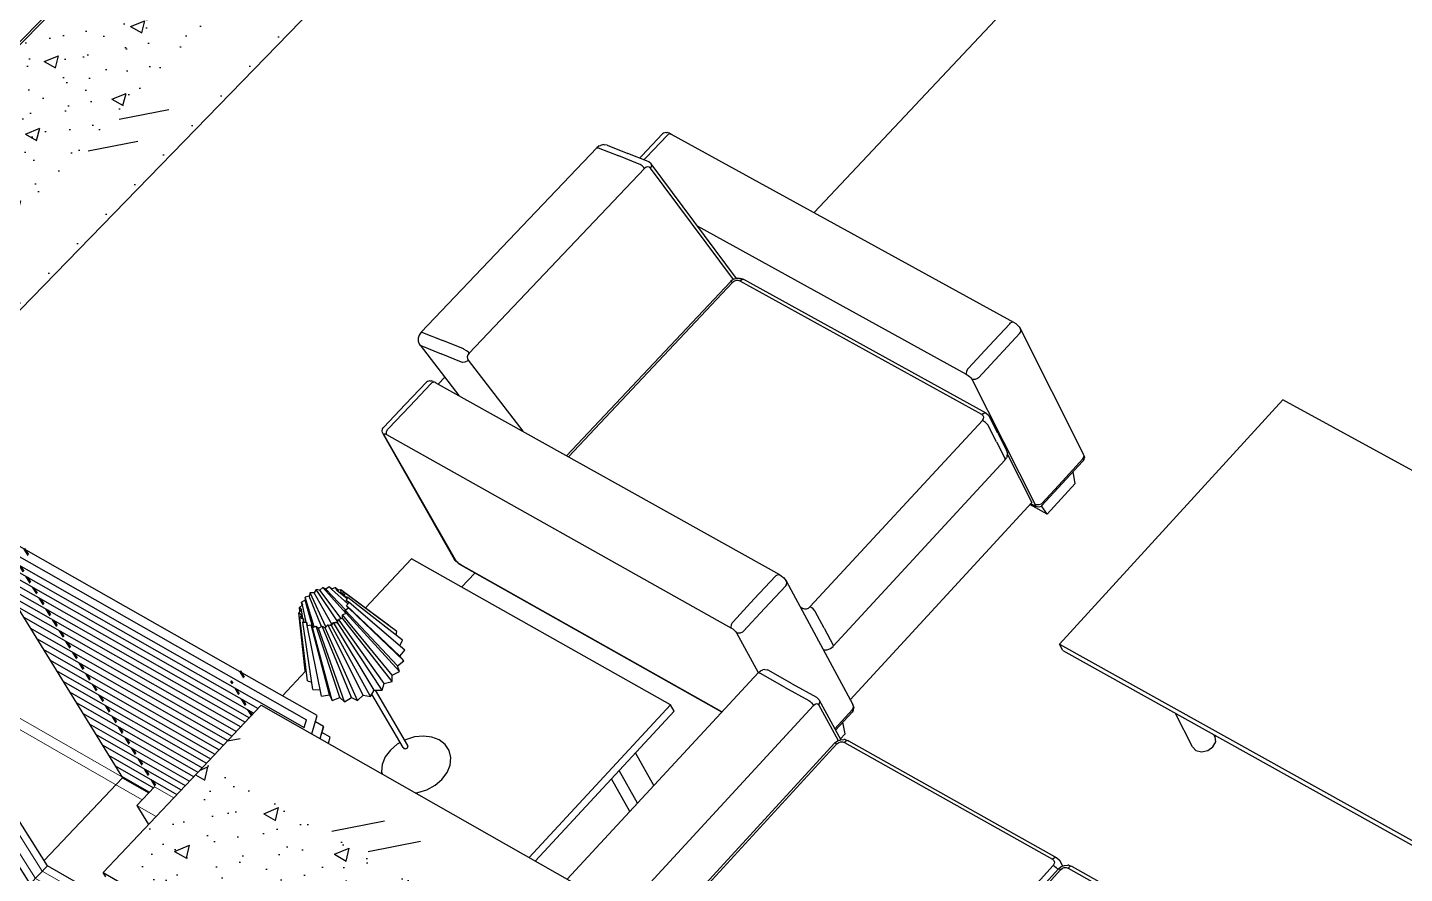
# Model space of a CAD drawing. Header units: millimetres. Extents: x 13967 to 26400, y -11617 to -3396.
# Drawn here: x 15943 to 16879, y -7931 to -7355 of the extents above; entities that cross this region are included whole.
import ezdxf

# ---------------------------------------------------------------- set-up
doc = ezdxf.new("R2010")
doc.units = ezdxf.units.MM
doc.header["$MEASUREMENT"] = 0
for name, color, linetype in [('NewA-Ee_25_10-M_WallsExternal', 7, 'Continuous'), ('NewA-Ee_40_20-M_GeneralFFAndEInternalFixed', 7, 'Continuous'), ('NewA-Ee_40_20-M_GeneralFFAndEInternalMovable', 7, 'Continuous')]:
    doc.layers.add(name, color=color, linetype=linetype)

# ---------------------------------------------------------------- blocks, each defined once
blk = doc.blocks.new('Section Elem_5_1', base_point=(20019.04, -7720.32))
at = {"layer": 'NewA-Ee_25_10-M_WallsExternal', "linetype": 'Continuous'}
h = blk.add_hatch(dxfattribs=at)
h.set_pattern_fill('Cut_Stone_0001', color=256, style=0, pattern_type=2)
h.set_pattern_definition([(10.75346, (20059.038, -7679.697), (-1.39991, 20.75434), [0, -18.22491, 0, -27.33737]), (64.31856, (20103.44, -7704.294), (-24.93261, 4.14836), [0, -11.37327, 0, -19.64473])])
h.paths.add_polyline_path([(15566.39, -7742.23), (16387.24, -6907.02), (16351.24, -6887.9), (15529.5, -7720.93)])
h = blk.add_hatch(dxfattribs=at)
h.set_pattern_fill('Structural_Concrete_0001', color=256, style=0, pattern_type=2)
h.set_pattern_definition([(330.902, (20019.04, -7720.32), (71.5499, 73.1488), [8.7642, -43.8212]), (330.902, (20077.785, -7696.54), (71.5499, 73.1488), [8.7642, -43.8212]), (22.0435, (20019.036, -7720.32), (-33.1481, 74.9332), [10.5638, -52.8188]), (22.0435, (20064.984, -7745.9), (-33.1481, 74.9332), [10.5638, -52.8188]), (75.462, (20026.69, -7724.59), (-104.698, 1.7843), [8.4989, -42.4945]), (75.462, (20072.64, -7750.16), (-104.698, 1.7843), [8.4989, -42.4945]), (330.9021, (20025.92, -7713.285), (13.76978, 14.0775), [0, -17.5285, 0, -26.29275]), (10.8093, (20033.579, -7717.547), (-1.093507, 15.98179), [0, -15.70382, 0, -26.17303])])
h.paths.add_polyline_path([(16388.42, -6907.65), (15604.15, -7705.74), (15680.73, -7749.8), (15753.29, -7675.39), (16463.21, -6947.37)])
h = blk.add_hatch(dxfattribs=at)
h.set_pattern_fill('Insulation_0001', color=256, style=0, pattern_type=2)
h.set_pattern_definition([(10.812, (20019.04, -7720.32), (-6.3265, 86.4515), []), (10.812, (20017.77, -7703.03), (-6.3265, 86.4515), [])])
h.paths.add_polyline_path([(15753.29, -7675.39), (15771.27, -7685.66), (15788.19, -7668.29), (16480.81, -6956.72), (16463.21, -6947.37)])
h = blk.add_hatch(dxfattribs=at)
h.set_pattern_fill('Plaster_0001', color=256, style=0, pattern_type=2)
h.set_pattern_definition([(331.18905, (20019.036, -7720.324), (19.53417, 20.10568), [0, -14.58319]), (331.18905, (20035.192, -7713.785), (19.53417, 20.10568), [0, -14.58319])])
h.paths.add_polyline_path([(16496.7, -6965.17), (15819.65, -7661.89), (15823.85, -7664.28), (16500.81, -6967.35)])
for p, q in [((16387.24, -6907.02), (15601.78, -7706.22)), ((16388.42, -6907.65), (15604.15, -7705.74)), ((16500.81, -6967.35), (15827.77, -7660.23)), ((16477.48, -7480.98), (16655.41, -7291.88)), ((16237.73, -7735.77), (16246.73, -7726.2))]:
    blk.add_line(p, q, dxfattribs=at)
blk = doc.blocks.new('Section Elem_98_1', base_point=(20019.04, -7720.32))
at = {"layer": 'NewA-Ee_25_10-M_WallsExternal', "linetype": 'Continuous'}
for p, q in [((15908.78, -7706.33), (16007.24, -7865.54)), ((15836.81, -7781.04), (15931.83, -7930.34)), ((15956.17, -7925.3), (15861.75, -7775.92)), ((15944.48, -7937.63), (15849.71, -7788.43)), ((15800.52, -7818.71), (15902.27, -7976.3)), ((15804.48, -7827.81), (15799.37, -7819.9)), ((15805.42, -7829.28), (15804.48, -7827.81)), ((15857.22, -7909.47), (15805.42, -7829.28)), ((15769.34, -7864.32), (15764.17, -7856.43)), ((15769.34, -7864.32), (15769.85, -7863.78)), ((15769.85, -7863.78), (15770.36, -7864.23)), ((15770.29, -7865.77), (15770.55, -7864.85)), ((15822.64, -7945.69), (15770.29, -7865.77)), ((15770.55, -7864.85), (15770.36, -7864.23)), ((16007.24, -7865.54), (15953.94, -7921.78)), ((16007.24, -7865.54), (16025.04, -7875.73)), ((16016.95, -7884.29), (16024.92, -7897.17)), ((16042.05, -7879.21), (16041.99, -7879.11)), ((15858.38, -7911.27), (15857.22, -7909.47)), ((15901.15, -7977.48), (15858.38, -7911.27)), ((15931.83, -7930.34), (15937.45, -7939.18)), ((15956.17, -7925.3), (15944.48, -7937.63)), ((15983.49, -7941.03), (15956.17, -7925.3)), ((15995.77, -7932.9), (15993.93, -7929.97)), ((15939.55, -7940.39), (15861.01, -8028.62)), ((15937.49, -7939.14), (15937.45, -7939.18)), ((15937.45, -7939.18), (15968.38, -7957.02)), ((15971.81, -7953.39), (15944.48, -7937.63)), ((15822.64, -7945.69), (15823.39, -7945.54)), ((15823.39, -7945.54), (15823.89, -7945.98)), ((15823.82, -7947.49), (15824.08, -7946.58)), ((15867.04, -8013.48), (15823.82, -7947.49)), ((15824.08, -7946.58), (15823.89, -7945.98)), ((15962.76, -7976.03), (15957.79, -7968.22)), ((15963.68, -7977.47), (15963.9, -7976.69)), ((16013.98, -8056.56), (15963.68, -7977.47)), ((15861.01, -8028.62), (15869.08, -8040.9)), ((15861.01, -8028.62), (16050.53, -8138.84)), ((15869.08, -8040.9), (16058.3, -8150.99)), ((16015.12, -8058.34), (16015.38, -8057.43)), ((16056.65, -8123.62), (16015.12, -8058.34)), ((16015.38, -8057.43), (16015.36, -8057.35)), ((16059.72, -8128.35), (16050.53, -8138.84)), ((16050.53, -8138.84), (16058.3, -8150.99)), ((16058.3, -8150.99), (16067.69, -8140.88))]:
    blk.add_line(p, q, dxfattribs=at)
at = {"layer": 'NewA-Ee_25_10-M_WallsExternal', "color": 24, "linetype": 'Continuous', "lineweight": 13}
for p, q in [((15848.85, -7768.54), (15861.75, -7775.92)), ((15836.81, -7781.04), (15849.71, -7788.43)), ((15861.75, -7775.92), (15849.71, -7788.43)), ((16025.33, -7875.43), (15858.14, -7779.67)), ((15853.32, -7784.68), (16020.54, -7880.49)), ((16028.92, -7871.63), (16016.95, -7884.29)), ((16028.92, -7871.63), (16041.99, -7879.11)), ((16016.95, -7884.29), (16030.02, -7891.78))]:
    blk.add_line(p, q, dxfattribs=at)
at = {"layer": 'NewA-Ee_25_10-M_WallsExternal', "color": 44, "linetype": 'Continuous', "lineweight": 13}
for p, q in [((15858.14, -7779.67), (15952.66, -7928.99)), ((15853.32, -7784.68), (15947.99, -7933.93)), ((16020.6, -7880.59), (16020.54, -7880.49)), ((16025.39, -7875.53), (16025.33, -7875.43)), ((15952.66, -7928.99), (15979.99, -7944.74)), ((15947.99, -7933.93), (15975.31, -7949.68))]:
    blk.add_line(p, q, dxfattribs=at)
blk = doc.blocks.new('Section Elem_99_1', base_point=(20019.04, -7720.32))
at = {"layer": 'NewA-Ee_25_10-M_WallsExternal', "linetype": 'Continuous'}
h = blk.add_hatch(dxfattribs=at)
h.set_pattern_fill('Plaster_0001', color=256, style=0, pattern_type=2)
h.set_pattern_definition([(330.35456, (20019.036, -7720.324), (20.1323, 21.68417), [0, -15.33829]), (330.35456, (20035.767, -7713.275), (20.1323, 21.68417), [0, -15.33829])])
h.paths.add_polyline_path([(16101.58, -7816.03), (16097.68, -7820.16), (16438.74, -8014.3), (16442.59, -8010.08)])
h = blk.add_hatch(dxfattribs=at)
h.set_pattern_fill('Insulation_0001', color=256, style=0, pattern_type=2)
h.set_pattern_definition([(11.1954, (20019.04, -7720.32), (-7.7165, 92.7244), []), (11.1954, (20017.49, -7701.78), (-7.7165, 92.7244), [])])
h.paths.add_polyline_path([(16065.82, -7853.88), (16407.22, -8048.85), (16423.81, -8030.67), (16082.59, -7836.13)])
h = blk.add_hatch(dxfattribs=at)
h.set_pattern_fill('Structural_Concrete_0001', color=256, style=0, pattern_type=2)
h.set_pattern_definition([(330.1794, (20019.04, -7720.32), (73.1466, 78.785), [9.2396, -46.1979]), (330.1794, (20079.66, -7694.72), (73.1466, 78.785), [9.2396, -46.1979]), (22.9006, (20019.04, -7720.32), (-35.572, 80.745), [10.9681, -54.8406]), (22.9006, (20067.13, -7747.89), (-35.572, 80.745), [10.9681, -54.8406]), (76.7465, (20027.05, -7724.92), (-108.7185, 1.96), [9.1053, -45.5265]), (76.7465, (20075.15, -7752.49), (-108.7185, 1.96), [9.1053, -45.5265]), (330.17937, (20026.074, -7712.743), (14.07707, 15.1622), [0, -18.47917, 0, -27.71875]), (11.22004, (20034.09, -7717.338), (-1.382535, 17.219206), [0, -16.27903, 0, -27.13172])])
h.paths.add_polyline_path([(15993.93, -7929.97), (16336.1, -8126.81), (16407.22, -8048.85), (16065.82, -7853.88)])
for p, q in [((16101.58, -7816.03), (16442.59, -8010.08)), ((15993.93, -7929.97), (16336.1, -8126.81))]:
    blk.add_line(p, q, dxfattribs=at)
at = {"layer": 'NewA-Ee_25_10-M_WallsExternal', "linetype": 'Continuous', "flags": 128}
for points in [[(16101.58, -7816.03), (16097.68, -7820.16), (16082.59, -7836.13), (16065.82, -7853.88)], [(16065.82, -7853.88), (16041.99, -7879.11), (16030.02, -7891.78), (15993.93, -7929.97)]]:
    blk.add_lwpolyline(points, dxfattribs=at)
blk = doc.blocks.new('Section Elem_155_1', base_point=(20019.04, -7720.32))
at = {"layer": 'NewA-Ee_40_20-M_GeneralFFAndEInternalMovable', "linetype": 'Continuous'}
for p, q in [((16334.32, -7434.79), (16332.25, -7435.35)), ((16334.32, -7434.79), (16334.89, -7434.9)), ((16336.87, -7435.28), (16334.89, -7434.9)), ((16374.44, -7427.5), (16360.28, -7442.4)), ((16377.6, -7428.48), (16363.44, -7443.38)), ((16375.09, -7426.99), (16374.44, -7427.5)), ((16376.7, -7426.56), (16375.09, -7426.99)), ((16376.7, -7426.56), (16377.71, -7426.63)), ((16378.19, -7427.95), (16377.6, -7428.48)), ((16379.1, -7427.04), (16377.71, -7426.63)), ((16379.42, -7427.39), (16378.19, -7427.95)), ((16379.1, -7427.04), (16380.35, -7427.59)), ((16380.41, -7427.62), (16379.42, -7427.39)), ((16380.35, -7427.59), (16380.41, -7427.62)), ((16380.41, -7427.62), (16613.2, -7555.59)), ((16329.68, -7437.08), (16210.2, -7562.44)), ((16329.68, -7437.08), (16330.23, -7436.9)), ((16329.74, -7437.01), (16329.68, -7437.08)), ((16331.45, -7435.73), (16329.74, -7437.01)), ((16330.23, -7436.9), (16330.73, -7437.05)), ((16330.73, -7437.05), (16344.63, -7442.52)), ((16331.45, -7435.73), (16332.25, -7435.35)), ((16336.87, -7435.28), (16350.77, -7440.75)), ((16358.55, -7448), (16344.63, -7442.52)), ((16364.7, -7446.23), (16350.77, -7440.75)), ((16358.83, -7443.92), (16360.28, -7442.4)), ((16361.81, -7445.09), (16363.44, -7443.38)), ((16362.19, -7451.07), (16242.96, -7576.56)), ((16359.16, -7448.29), (16358.55, -7448)), ((16360.53, -7449.22), (16359.16, -7448.29)), ((16361.37, -7450), (16360.53, -7449.22)), ((16361.77, -7450.43), (16361.37, -7450)), ((16362.19, -7451.07), (16361.77, -7450.43)), ((16363.38, -7450.18), (16362.19, -7451.07)), ((16364.42, -7449.89), (16363.38, -7450.18)), ((16365.39, -7450.08), (16364.42, -7449.89)), ((16365.2, -7446.55), (16364.7, -7446.23)), ((16366.73, -7447.81), (16365.2, -7446.55)), ((16366.35, -7450.87), (16365.39, -7450.08)), ((16366.35, -7450.87), (16366.8, -7450.19)), ((16422.61, -7526.6), (16366.35, -7450.87)), ((16424.69, -7525.85), (16366.73, -7447.81)), ((16367.16, -7448.84), (16366.73, -7447.81)), ((16366.8, -7450.19), (16367.16, -7448.84)), ((16398.09, -7490.03), (16581, -7590.92)), ((16420.69, -7528.07), (16309.21, -7646.45)), ((16422.06, -7528.6), (16310.45, -7647.14)), ((16420.75, -7528.01), (16420.69, -7528.07)), ((16421.25, -7528.17), (16420.69, -7528.07)), ((16422.56, -7526.62), (16420.75, -7528.01)), ((16421.51, -7528.25), (16421.25, -7528.17)), ((16422.06, -7528.6), (16421.51, -7528.25)), ((16423.33, -7527.64), (16422.06, -7528.6)), ((16424.67, -7525.85), (16422.56, -7526.62)), ((16424.54, -7527.2), (16423.33, -7527.64)), ((16425.79, -7527.14), (16424.54, -7527.2)), ((16426.83, -7525.76), (16424.67, -7525.85)), ((16427.16, -7527.57), (16425.79, -7527.14)), ((16426.83, -7525.76), (16427.53, -7525.86)), ((16427.16, -7527.57), (16427.69, -7527)), ((16591.63, -7618.41), (16427.16, -7527.57)), ((16429.72, -7526.55), (16427.53, -7525.86)), ((16427.69, -7527), (16428.8, -7526.37)), ((16428.8, -7526.37), (16429.72, -7526.55)), ((16594.46, -7617.52), (16429.72, -7526.55)), ((16596.57, -7571.74), (16610.63, -7556.6)), ((16610.63, -7556.6), (16611.21, -7556.05)), ((16611.21, -7556.05), (16612.35, -7555.44)), ((16612.35, -7555.44), (16613.2, -7555.59)), ((16613.2, -7555.59), (16614.68, -7556.54)), ((16614.68, -7556.54), (16615.93, -7557.59)), ((16208.9, -7564.32), (16208.26, -7566.4)), ((16210.2, -7562.44), (16208.9, -7564.32)), ((16210.2, -7562.44), (16210.67, -7562.34)), ((16210.67, -7562.34), (16211.16, -7562.5)), ((16211.16, -7562.5), (16225.06, -7568.15)), ((16603.45, -7578.2), (16617.49, -7563.06)), ((16615.93, -7557.59), (16616.97, -7558.69)), ((16616.97, -7558.69), (16617.74, -7559.83)), ((16617.49, -7563.06), (16617.97, -7562.41)), ((16617.99, -7560.37), (16617.74, -7559.83)), ((16617.74, -7559.83), (16660.51, -7645.24)), ((16617.97, -7562.41), (16618.29, -7561.01)), ((16618.29, -7561.01), (16617.99, -7560.37)), ((16208.26, -7566.4), (16208.34, -7568.43)), ((16208.34, -7568.43), (16208.59, -7569.18)), ((16208.59, -7569.18), (16209.48, -7571.13)), ((16209.48, -7571.13), (16209.54, -7571.21)), ((16209.54, -7571.21), (16210.02, -7571.51)), ((16209.54, -7571.21), (16235.98, -7605.52)), ((16210.02, -7571.51), (16223.91, -7577.16)), ((16238.98, -7573.8), (16225.06, -7568.15)), ((16239.59, -7574.09), (16238.98, -7573.8)), ((16241.03, -7574.97), (16239.59, -7574.09)), ((16242.41, -7576.04), (16241.03, -7574.97)), ((16596.57, -7571.74), (16582.49, -7586.92)), ((16237.83, -7582.83), (16223.91, -7577.16)), ((16238.46, -7582.97), (16237.83, -7582.83)), ((16240, -7582.75), (16238.46, -7582.97)), ((16240.45, -7582.51), (16240, -7582.75)), ((16241.6, -7581.99), (16240.45, -7582.51)), ((16242.3, -7581.47), (16241.6, -7581.99)), ((16242.06, -7577.87), (16241.69, -7579.07)), ((16241.69, -7579.07), (16241.74, -7580.24)), ((16241.74, -7580.24), (16242.3, -7581.47)), ((16242.96, -7576.56), (16242.06, -7577.87)), ((16242.3, -7581.47), (16279.38, -7629.78)), ((16242.96, -7576.56), (16242.41, -7576.04)), ((16603.45, -7578.2), (16589.38, -7593.38)), ((16226.32, -7592.98), (16221.88, -7597.65)), ((16581.16, -7589.06), (16580.9, -7590.41)), ((16580.9, -7590.41), (16581, -7590.92)), ((16581, -7590.92), (16582.27, -7591.75)), ((16581.96, -7587.58), (16581.16, -7589.06)), ((16582.49, -7586.92), (16581.96, -7587.58)), ((16582.27, -7591.75), (16583.26, -7592.57)), ((16583.26, -7592.57), (16584.08, -7593.43)), ((16584.08, -7593.43), (16584.75, -7594.42)), ((16588.74, -7593.94), (16587.12, -7594.63)), ((16589.38, -7593.38), (16588.74, -7593.94)), ((16213.84, -7596.42), (16199.37, -7611.63)), ((16216.98, -7597.45), (16202.51, -7612.67)), ((16214.5, -7595.89), (16213.84, -7596.42)), ((16216.15, -7595.44), (16214.5, -7595.89)), ((16216.15, -7595.44), (16217.14, -7595.53)), ((16217.59, -7596.91), (16216.98, -7597.45)), ((16218.57, -7595.93), (16217.14, -7595.53)), ((16218.85, -7596.33), (16217.59, -7596.91)), ((16218.57, -7595.93), (16219.82, -7596.49)), ((16219.88, -7596.53), (16218.85, -7596.33)), ((16219.82, -7596.49), (16219.88, -7596.53)), ((16219.88, -7596.53), (16453.89, -7727.3)), ((16585.45, -7594.65), (16584.75, -7594.42)), ((16584.75, -7594.42), (16627.98, -7679.49)), ((16586.23, -7594.62), (16585.45, -7594.65)), ((16587.12, -7594.63), (16586.23, -7594.62)), ((16184.87, -7626.88), (16199.37, -7611.63)), ((16188.02, -7627.93), (16202.51, -7612.67)), ((16474.88, -7749.06), (16592, -7622.49)), ((16592.28, -7617.9), (16591.63, -7618.41)), ((16592.61, -7619.28), (16591.63, -7618.41)), ((16592, -7622.49), (16592.79, -7621.25)), ((16592.73, -7622.84), (16592, -7622.49)), ((16592.36, -7617.87), (16592.28, -7617.9)), ((16592.36, -7617.87), (16593.49, -7617.32)), ((16592.94, -7620.22), (16592.61, -7619.28)), ((16592.79, -7621.25), (16592.94, -7620.22)), ((16593.49, -7617.32), (16594.46, -7617.52)), ((16594.63, -7617.61), (16594.46, -7617.52)), ((16596.19, -7619), (16594.63, -7617.61)), ((16596.52, -7619.41), (16596.19, -7619)), ((16602.42, -7631.02), (16596.52, -7619.41)), ((16183.69, -7629.7), (16183.98, -7628.12)), ((16184.05, -7630.73), (16183.69, -7629.7)), ((16183.98, -7628.12), (16184.46, -7627.45)), ((16184.63, -7632.04), (16184.05, -7630.73)), ((16184.46, -7627.45), (16184.87, -7626.88)), ((16184.96, -7631.8), (16185.16, -7631.53)), ((16185.22, -7632.52), (16184.96, -7631.8)), ((16185.16, -7631.53), (16185.73, -7631.59)), ((16185.73, -7631.59), (16186.81, -7632.07)), ((16186.62, -7631.53), (16186.74, -7630.12)), ((16186.8, -7632.06), (16186.62, -7631.53)), ((16186.74, -7630.12), (16187.47, -7628.6)), ((16187.47, -7628.6), (16188.02, -7627.93)), ((16594.18, -7623.82), (16592.73, -7622.84)), ((16595.29, -7624.92), (16594.18, -7623.82)), ((16595.62, -7625.42), (16595.29, -7624.92)), ((16601.52, -7637.03), (16595.62, -7625.42)), ((16602.42, -7631.02), (16608.3, -7642.59)), ((16233.05, -7716.92), (16184.63, -7632.04)), ((16185.22, -7632.52), (16184.63, -7632.04)), ((16233.59, -7717.31), (16185.22, -7632.52)), ((16186.81, -7632.07), (16420.98, -7763.39)), ((16601.52, -7637.03), (16607.41, -7648.59)), ((16490.47, -7776.07), (16607.25, -7649.51)), ((16607.25, -7649.51), (16608.38, -7647.74)), ((16607.55, -7649.01), (16607.25, -7649.51)), ((16607.41, -7648.59), (16607.55, -7649.01)), ((16608.99, -7644.49), (16608.3, -7642.59)), ((16608.8, -7647.04), (16608.38, -7647.74)), ((16608.8, -7647.04), (16609.11, -7644.97)), ((16608.99, -7644.49), (16609.11, -7644.97)), ((16609, -7645.66), (16625.59, -7678.29)), ((16646.33, -7665.33), (16660.15, -7650.3)), ((16646.53, -7663.65), (16660.35, -7648.61)), ((16660.65, -7649.75), (16660.15, -7650.3)), ((16660.35, -7648.61), (16660.82, -7647.96)), ((16661.1, -7646.52), (16660.51, -7645.24)), ((16660.65, -7649.75), (16661.11, -7649.08)), ((16660.82, -7647.96), (16661.1, -7646.52)), ((16661.1, -7646.52), (16661.37, -7647.54)), ((16661.11, -7649.08), (16661.37, -7647.54)), ((16655.05, -7665.34), (16653.72, -7657.29)), ((16646.33, -7665.33), (16632.49, -7680.39)), ((16646.53, -7663.65), (16632.68, -7678.71)), ((16655.05, -7665.34), (16635.94, -7686.13)), ((16625.59, -7678.29), (16502.08, -7812.56)), ((16635.94, -7686.13), (16624.31, -7679.69)), ((16626.55, -7680.29), (16624.7, -7679.26)), ((16626.24, -7679.91), (16624.82, -7679.12)), ((16627.33, -7680.39), (16626.24, -7679.91)), ((16626.55, -7680.29), (16626.25, -7679.92)), ((16626.61, -7680.32), (16626.55, -7680.29)), ((16627.87, -7680.88), (16626.61, -7680.32)), ((16627.93, -7680.46), (16627.33, -7680.39)), ((16629.23, -7681.26), (16627.87, -7680.88)), ((16628.17, -7680.19), (16627.93, -7680.46)), ((16628.72, -7679.81), (16627.98, -7679.49)), ((16627.98, -7679.49), (16628.17, -7680.19)), ((16630.42, -7679.9), (16628.72, -7679.81)), ((16630.27, -7681.37), (16629.23, -7681.26)), ((16631.85, -7680.91), (16630.27, -7681.37)), ((16632.04, -7679.26), (16630.42, -7679.9)), ((16632.49, -7680.39), (16631.85, -7680.91)), ((16632.68, -7678.71), (16632.04, -7679.26)), ((16635.94, -7686.13), (16632.29, -7680.56)), ((16233.87, -7718.03), (16233.05, -7716.92)), ((16233.59, -7717.31), (16233.05, -7716.92)), ((16234.29, -7718.27), (16233.59, -7717.31)), ((16234.93, -7719.11), (16233.87, -7718.03)), ((16235.13, -7719.12), (16234.29, -7718.27)), ((16236.19, -7720.14), (16234.93, -7719.11)), ((16236.12, -7719.93), (16235.13, -7719.12)), ((16237.37, -7720.75), (16236.12, -7719.93)), ((16237.64, -7721.09), (16236.19, -7720.14)), ((16414.86, -7820.66), (16237.37, -7720.75)), ((16237.37, -7720.75), (16237.64, -7721.09)), ((16414.75, -7820.78), (16237.64, -7721.09)), ((16436.86, -7743.85), (16451.23, -7728.38)), ((16443.87, -7750.32), (16458.23, -7734.84)), ((16451.23, -7728.38), (16451.82, -7727.82)), ((16451.82, -7727.82), (16453, -7727.18)), ((16453, -7727.18), (16453.89, -7727.3)), ((16453.89, -7727.3), (16455.37, -7728.26)), ((16455.37, -7728.26), (16456.65, -7729.31)), ((16456.65, -7729.31), (16457.71, -7730.41)), ((16457.71, -7730.41), (16458.51, -7731.54)), ((16458.23, -7734.84), (16458.71, -7734.18)), ((16458.76, -7732.1), (16458.51, -7731.54)), ((16458.51, -7731.54), (16503.76, -7815.69)), ((16458.71, -7734.18), (16459.05, -7732.75)), ((16459.05, -7732.75), (16458.76, -7732.1)), ((16436.86, -7743.85), (16422.47, -7759.36)), ((16443.87, -7750.32), (16429.5, -7765.83)), ((16467.99, -7749.16), (16469.72, -7750.13)), ((16469.09, -7751.22), (16469.25, -7750.84)), ((16469.25, -7750.84), (16469.72, -7750.13)), ((16469.72, -7750.13), (16471.11, -7750.57)), ((16471.11, -7750.57), (16472.38, -7750.51)), ((16472.38, -7750.51), (16473.61, -7750.06)), ((16473.61, -7750.06), (16474.88, -7749.06)), ((16475.51, -7749.55), (16474.88, -7749.06)), ((16475.94, -7749.95), (16475.51, -7749.55)), ((16476.84, -7750.67), (16475.94, -7749.95)), ((16477.92, -7751.82), (16476.84, -7750.67)), ((16478.25, -7752.33), (16477.92, -7751.82)), ((16484.4, -7763.8), (16478.25, -7752.33)), ((16421.12, -7761.53), (16420.87, -7762.88)), ((16420.87, -7762.88), (16420.98, -7763.39)), ((16421.92, -7760.04), (16421.12, -7761.53)), ((16422.47, -7759.36), (16421.92, -7760.04)), ((16420.98, -7763.39), (16422.26, -7764.22)), ((16422.26, -7764.22), (16423.27, -7765.05)), ((16423.27, -7765.05), (16424.11, -7765.92)), ((16424.11, -7765.92), (16424.81, -7766.89)), ((16425.51, -7767.13), (16424.81, -7766.89)), ((16424.81, -7766.89), (16439.59, -7793.97)), ((16426.3, -7767.1), (16425.51, -7767.13)), ((16427.19, -7767.11), (16426.3, -7767.1)), ((16428.84, -7766.4), (16427.19, -7767.11)), ((16429.5, -7765.83), (16428.84, -7766.4)), ((16484.4, -7763.8), (16490.54, -7775.24)), ((16483.71, -7778.4), (16484.28, -7778.45)), ((16484.28, -7778.45), (16486.46, -7778.35)), ((16486.46, -7778.35), (16488.59, -7777.56)), ((16488.59, -7777.56), (16490.41, -7776.14)), ((16490.41, -7776.14), (16490.47, -7776.07)), ((16490.7, -7775.65), (16490.47, -7776.07)), ((16490.54, -7775.24), (16490.7, -7775.65)), ((16491.6, -7832.16), (16503.58, -7819.13)), ((16503.58, -7819.13), (16504.05, -7818.46)), ((16504.36, -7817), (16503.76, -7815.69)), ((16504.05, -7818.46), (16504.36, -7817)), ((16504.36, -7817), (16504.65, -7817.99)), ((16504.38, -7819.57), (16504.65, -7817.99)), ((16492.1, -7833.1), (16503.44, -7820.77)), ((16498.64, -7835.58), (16497.13, -7827.64)), ((16503.91, -7820.24), (16503.44, -7820.77)), ((16503.91, -7820.24), (16504.38, -7819.57)), ((16498.64, -7835.58), (16495.37, -7839.14))]:
    blk.add_line(p, q, dxfattribs=at)
blk = doc.blocks.new('Section Elem_157_1', base_point=(20019.04, -7720.32))
at = {"layer": 'NewA-Ee_40_20-M_GeneralFFAndEInternalMovable', "linetype": 'Continuous'}
for p, q in [((16203.8, -7716.65), (16172.36, -7749.95)), ((16379.9, -7815.87), (16203.8, -7716.65)), ((16131.72, -7792.98), (16115.91, -7809.73)), ((16283.67, -7919.65), (16379.9, -7815.87)), ((16382.35, -7820.27), (16379.9, -7815.87)), ((16287.97, -7922.09), (16382.35, -7820.27)), ((16368.56, -7870.72), (16356.09, -7848.59)), ((16357.53, -7882.65), (16345.02, -7860.54)), ((16352.29, -7888.32), (16339.76, -7866.22))]:
    blk.add_line(p, q, dxfattribs=at)
blk = doc.blocks.new('Section Elem_158_1', base_point=(20019.04, -7720.32))
at = {"layer": 'NewA-Ee_40_20-M_GeneralFFAndEInternalMovable', "linetype": 'Continuous'}
for p, q in [((16309.64, -7934.43), (16439.42, -7794.11)), ((16439.42, -7794.11), (16441.06, -7792.72)), ((16440.36, -7794.22), (16439.42, -7794.11)), ((16440.99, -7794.52), (16440.36, -7794.22)), ((16457.41, -7803.74), (16440.99, -7794.52)), ((16441.06, -7792.72), (16442.64, -7792.05)), ((16444, -7791.9), (16442.64, -7792.05)), ((16444, -7791.9), (16445.56, -7792.01)), ((16446.28, -7792.28), (16445.56, -7792.01)), ((16462.69, -7801.49), (16446.28, -7792.28)), ((16457.41, -7803.74), (16473.85, -7812.97)), ((16462.69, -7801.49), (16479.12, -7810.71)), ((16348.18, -7956.36), (16477.12, -7816.4)), ((16473.85, -7812.97), (16474.53, -7813.41)), ((16474.53, -7813.41), (16475.85, -7814.56)), ((16475.85, -7814.56), (16476.84, -7815.83)), ((16476.84, -7815.83), (16477.12, -7816.4)), ((16477.12, -7816.4), (16478.26, -7815.42)), ((16478.26, -7815.42), (16479.17, -7815.04)), ((16479.12, -7810.71), (16479.72, -7811.18)), ((16479.17, -7815.04), (16479.94, -7815.09)), ((16479.72, -7811.18), (16480.77, -7812.16)), ((16479.94, -7815.09), (16480.6, -7815.7)), ((16481.06, -7814.98), (16480.6, -7815.7)), ((16480.6, -7815.7), (16493.89, -7840.24)), ((16480.77, -7812.16), (16480.82, -7812.24)), ((16480.82, -7812.24), (16495.62, -7839.59)), ((16480.82, -7812.24), (16481.38, -7813.5)), ((16481.21, -7814.26), (16481.06, -7814.98)), ((16481.38, -7813.5), (16481.21, -7814.26)), ((16373.29, -7970.64), (16491.65, -7841.82)), ((16374.58, -7971.38), (16493.01, -7842.48)), ((16491.65, -7841.82), (16493.49, -7840.38)), ((16491.65, -7841.82), (16492.44, -7842.11)), ((16492.44, -7842.11), (16493.01, -7842.48)), ((16493.01, -7842.48), (16494.29, -7841.47)), ((16493.49, -7840.38), (16495.64, -7839.58)), ((16494.29, -7841.47), (16495.52, -7841.01)), ((16495.52, -7841.01), (16496.8, -7840.95)), ((16495.64, -7839.58), (16497.84, -7839.48)), ((16496.8, -7840.95), (16498.2, -7841.4)), ((16498.55, -7839.54), (16497.84, -7839.48)), ((16498.74, -7840.8), (16498.2, -7841.4)), ((16498.2, -7841.4), (16639.68, -7920.91)), ((16498.55, -7839.54), (16500.79, -7840.25)), ((16499.07, -7840.6), (16498.74, -7840.8)), ((16499.94, -7840.16), (16499.07, -7840.6)), ((16500.93, -7840.33), (16499.94, -7840.16)), ((16500.79, -7840.25), (16500.93, -7840.33)), ((16500.93, -7840.33), (16642.72, -7920)), ((16640.35, -7920.38), (16639.68, -7920.91)), ((16639.68, -7920.91), (16640.68, -7921.82)), ((16641.68, -7919.81), (16640.35, -7920.38)), ((16640.68, -7921.82), (16641.03, -7922.79)), ((16642.72, -7920), (16641.68, -7919.81)), ((16642.72, -7920), (16644.32, -7921.44)), ((16644.66, -7921.84), (16644.32, -7921.44)), ((16646.59, -7925.52), (16644.66, -7921.84)), ((16640.07, -7925.15), (16530.99, -8045.7)), ((16534.78, -8047.86), (16643.79, -7927.34)), ((16536.11, -8048.61), (16645.17, -7928.01)), ((16640.87, -7923.86), (16640.07, -7925.15)), ((16640.82, -7925.52), (16640.07, -7925.15)), ((16641.24, -7925.8), (16640.82, -7925.52)), ((16641.03, -7922.79), (16640.87, -7923.86)), ((16641.24, -7925.8), (16642.23, -7926.58)), ((16642.23, -7926.58), (16643.3, -7927.73)), ((16643.3, -7927.73), (16643.36, -7927.82)), ((16643.79, -7927.34), (16645.63, -7925.89)), ((16643.79, -7927.34), (16644.6, -7927.64)), ((16644.6, -7927.64), (16645.17, -7928.01)), ((16645.17, -7928.01), (16646.45, -7927)), ((16645.63, -7925.89), (16647.78, -7925.08)), ((16646.45, -7927), (16647.69, -7926.53)), ((16647.69, -7926.53), (16648.97, -7926.47)), ((16647.78, -7925.08), (16649.99, -7924.97)), ((16648.97, -7926.47), (16650.38, -7926.92)), ((16650.68, -7925.02), (16649.99, -7924.97)), ((16650.92, -7926.32), (16650.38, -7926.92)), ((16650.38, -7926.92), (16793.39, -8007.29)), ((16650.68, -7925.02), (16652.93, -7925.74)), ((16651.24, -7926.11), (16650.92, -7926.32)), ((16652.1, -7925.66), (16651.24, -7926.11)), ((16653.08, -7925.82), (16652.1, -7925.66)), ((16652.93, -7925.74), (16653.08, -7925.82)), ((16653.08, -7925.82), (16796.39, -8006.34)), ((16795.37, -8006.17), (16794.05, -8006.75)), ((16796.39, -8006.34), (16795.37, -8006.17)), ((16796.39, -8006.34), (16798.01, -8007.81)), ((16793.82, -8011.57), (16682.36, -8136.74)), ((16684.6, -8142.97), (16798.98, -8014.47)), ((16684.72, -8140.55), (16797.56, -8013.78)), ((16794.05, -8006.75), (16793.39, -8007.29)), ((16793.39, -8007.29), (16794.4, -8008.21)), ((16794.61, -8010.28), (16793.82, -8011.57)), ((16794.58, -8011.94), (16793.82, -8011.57)), ((16794.4, -8008.21), (16794.76, -8009.19)), ((16794.99, -8012.22), (16794.58, -8011.94)), ((16794.76, -8009.19), (16794.61, -8010.28)), ((16794.99, -8012.22), (16795.98, -8013.01)), ((16795.98, -8013.01), (16797.05, -8014.16)), ((16797.05, -8014.16), (16797.12, -8014.28)), ((16797.56, -8013.78), (16799.39, -8012.31)), ((16797.56, -8013.78), (16798.39, -8014.09)), ((16798.34, -8008.19), (16798.01, -8007.81)), ((16800.26, -8011.98), (16798.34, -8008.19)), ((16798.39, -8014.09), (16798.98, -8014.47)), ((16798.98, -8014.47), (16800.25, -8013.44)), ((16799.39, -8012.31), (16801.55, -8011.49)), ((16800.25, -8013.44), (16801.49, -8012.97)), ((16801.49, -8012.97), (16802.78, -8012.91)), ((16801.55, -8011.49), (16803.78, -8011.39)), ((16802.78, -8012.91), (16804.2, -8013.37)), ((16804.44, -8011.42), (16803.78, -8011.39)), ((16804.73, -8012.76), (16804.2, -8013.37)), ((16804.2, -8013.37), (16931.82, -8085.08)), ((16804.44, -8011.42), (16806.71, -8012.14)), ((16805.05, -8012.54), (16804.73, -8012.76)), ((16805.9, -8012.09), (16805.05, -8012.54)), ((16806.86, -8012.23), (16805.9, -8012.09)), ((16806.71, -8012.14), (16806.86, -8012.23)), ((16806.86, -8012.23), (16933.37, -8083.31)), ((16812.75, -8220.7), (16940.35, -8075.37)), ((16940.35, -8075.37), (16941.95, -8073.91)), ((16941.36, -8075.51), (16940.35, -8075.37)), ((16942.01, -8075.83), (16941.36, -8075.51)), ((16941.95, -8073.91), (16943.46, -8073.18)), ((16959.02, -8085.37), (16942.01, -8075.83)), ((16944.88, -8073.05), (16943.46, -8073.18)), ((16944.88, -8073.05), (16946.35, -8073.09)), ((16947.08, -8073.37), (16946.35, -8073.09)), ((16964.08, -8082.91), (16947.08, -8073.37)), ((16959.02, -8085.37), (16976.04, -8094.93)), ((16964.08, -8082.91), (16981.1, -8092.46)), ((16852.54, -8243.34), (16979.29, -8098.37)), ((16976.04, -8094.93), (16976.74, -8095.38)), ((16976.74, -8095.38), (16978.08, -8096.55)), ((16978.08, -8096.55), (16979.04, -8097.81)), ((16979.04, -8097.81), (16979.29, -8098.37)), ((16979.29, -8098.37), (16980.4, -8097.36)), ((16980.4, -8097.36), (16981.27, -8096.93)), ((16981.1, -8092.46), (16981.72, -8092.95)), ((16981.27, -8096.93), (16982, -8096.95)), ((16981.72, -8092.95), (16982.68, -8093.87)), ((16982, -8096.95), (16982.6, -8097.53)), ((16983.05, -8096.79), (16982.6, -8097.53)), ((16982.6, -8097.53), (17021.3, -8177.25)), ((16982.68, -8093.87), (16982.72, -8093.96)), ((16982.72, -8093.96), (17022.25, -8175.44)), ((16982.72, -8093.96), (16983.33, -8095.26)), ((16983.17, -8096.04), (16983.05, -8096.79)), ((16983.33, -8095.26), (16983.17, -8096.04)), ((17022.25, -8175.44), (17022.84, -8176.69)), ((17022.84, -8176.69), (17022.54, -8177.95)), ((17022.84, -8176.69), (17023.1, -8178.16)), ((17023.1, -8178.16), (17023.08, -8178.25))]:
    blk.add_line(p, q, dxfattribs=at)
blk = doc.blocks.new('Section Elem_177_1', base_point=(20019.04, -7720.32))
at = {"layer": 'NewA-Ee_40_20-M_GeneralFFAndEInternalMovable', "linetype": 'Continuous'}
for p, q in [((16796.2, -7608.29), (16644.33, -7774.61)), ((17129.84, -7791.15), (16796.2, -7608.29)), ((16644.33, -7774.61), (16979.75, -7961.36)), ((16646.59, -7779.02), (16644.33, -7774.61)), ((16646.59, -7779.02), (16981.81, -7965.7)), ((16979.75, -7961.36), (17129.84, -7791.15)), ((16981.81, -7965.7), (17131.78, -7795.55)), ((17131.78, -7795.55), (17129.84, -7791.15)), ((16734.81, -7844.41), (16723.4, -7821.79)), ((16750.29, -7837.68), (16749.65, -7836.41)), ((16750.63, -7841.11), (16750.29, -7837.68)), ((17114.3, -7878.26), (17095.61, -7836.59)), ((16734.81, -7844.41), (16737.22, -7846.94)), ((16737.22, -7846.94), (16741.06, -7847.89)), ((16741.06, -7847.89), (16745.3, -7847.01)), ((16745.3, -7847.01), (16748.81, -7844.53)), ((16748.81, -7844.53), (16750.63, -7841.11)), ((17098.94, -7885.02), (17083.35, -7850.5)), ((17112.97, -7885.15), (17114.72, -7881.71)), ((17114.72, -7881.71), (17114.3, -7878.26)), ((17098.94, -7885.02), (17101.41, -7887.57)), ((17101.41, -7887.57), (17105.29, -7888.53)), ((17105.29, -7888.53), (17109.52, -7887.64)), ((17109.52, -7887.64), (17112.97, -7885.15)), ((17018.7, -7987.16), (16999.26, -7945.91)), ((16981.81, -7965.7), (16979.75, -7961.36)), ((17003.19, -7994.01), (16986.98, -7959.84)), ((17019.1, -7990.66), (17018.7, -7987.16)), ((17003.19, -7994.01), (17005.67, -7996.6)), ((17005.67, -7996.6), (17009.56, -7997.57)), ((17009.56, -7997.57), (17013.83, -7996.67)), ((17013.83, -7996.67), (17017.32, -7994.14)), ((17017.32, -7994.14), (17019.1, -7990.66))]:
    blk.add_line(p, q, dxfattribs=at)
blk = doc.blocks.new('Section Elem_230_1', base_point=(20019.04, -7720.32))
at = {"layer": 'NewA-Ee_40_20-M_GeneralFFAndEInternalFixed', "linetype": 'Continuous'}
for p, q in [((15887.62, -7686.99), (15886.17, -7692.11)), ((15887.66, -7686.96), (15887.62, -7686.99)), ((15887.62, -7686.99), (16132.21, -7826.1)), ((15887.66, -7686.96), (16132.24, -7826.06)), ((15895.15, -7684.25), (15893.45, -7690.25)), ((15940.43, -7709.99), (15895.15, -7684.25)), ((15940.43, -7709.97), (15895.17, -7684.24)), ((15886.17, -7692.11), (16130.71, -7831.25)), ((15891.98, -7695.42), (15891.65, -7696.58)), ((15912.1, -7711.7), (16099.43, -7818.31)), ((15934.56, -7716.12), (15934.23, -7716.26)), ((15934.56, -7716.12), (15934.82, -7716.26)), ((15940.49, -7709.74), (15940.41, -7710.03)), ((15942.99, -7714.22), (15940.41, -7710.03)), ((15940.41, -7710.03), (15940.67, -7710.17)), ((15940.83, -7709.6), (15940.49, -7709.74)), ((15941.01, -7710.03), (15940.67, -7710.17)), ((15940.83, -7709.6), (15941.08, -7709.74)), ((15941.08, -7709.74), (15941.01, -7710.03)), ((15943.46, -7713.62), (15941.08, -7709.74)), ((16087.16, -7793.39), (15941.65, -7710.66)), ((16087.15, -7793.4), (15941.67, -7710.69)), ((15916.7, -7719.13), (16096.45, -7821.46)), ((15934.23, -7716.26), (15934.15, -7716.54)), ((15935.16, -7718.18), (15934.15, -7716.54)), ((15934.15, -7716.54), (15934.41, -7716.69)), ((15934.74, -7716.55), (15934.41, -7716.69)), ((15934.82, -7716.26), (15934.74, -7716.55)), ((15935.63, -7717.58), (15934.82, -7716.26)), ((15939.74, -7725.63), (15936.86, -7720.95)), ((15940.21, -7725.02), (15938.16, -7721.69)), ((15921.29, -7726.55), (16093.47, -7824.61)), ((15925.87, -7733.96), (16090.51, -7827.75)), ((15944.31, -7733.06), (15941.44, -7728.4)), ((15944.78, -7732.45), (15942.74, -7729.13)), ((15930.44, -7741.34), (16087.56, -7830.87)), ((15948.88, -7740.47), (15946.01, -7735.82)), ((15949.35, -7739.87), (15947.31, -7736.56)), ((15953.43, -7747.86), (15950.57, -7743.23)), ((15953.9, -7747.26), (15951.87, -7743.97)), ((15934.99, -7748.71), (16084.61, -7833.99)), ((15957.97, -7755.24), (15955.13, -7750.62)), ((15958.44, -7754.64), (15956.42, -7751.36)), ((15939.54, -7756.07), (16081.67, -7837.1)), ((15962.5, -7762.61), (15959.67, -7758)), ((15962.97, -7762.01), (15960.96, -7758.73)), ((15944.08, -7763.4), (16078.74, -7840.21)), ((15948.61, -7770.72), (16075.82, -7843.3)), ((15967.02, -7769.95), (15964.2, -7765.36)), ((15967.49, -7769.35), (15965.49, -7766.09)), ((15953.12, -7778.03), (16072.9, -7846.38)), ((15971.54, -7777.28), (15968.72, -7772.7)), ((15972, -7776.68), (15970.01, -7773.44)), ((15976.04, -7784.59), (15973.23, -7780.03)), ((15976.51, -7784), (15974.51, -7780.76)), ((15957.63, -7785.32), (16070, -7849.46)), ((15980.53, -7791.89), (15977.73, -7787.34)), ((15981, -7791.29), (15979.01, -7788.07)), ((15962.13, -7792.59), (16067.1, -7852.53)), ((15966.62, -7799.85), (16064.21, -7855.59)), ((15985.01, -7799.17), (15982.22, -7794.63)), ((15985.48, -7798.58), (15983.5, -7795.36)), ((16080.98, -7799.74), (16080.91, -7800.03)), ((16081.88, -7801.66), (16080.91, -7800.03)), ((16080.91, -7800.03), (16081.17, -7800.18)), ((16081.32, -7799.6), (16080.98, -7799.74)), ((16081.5, -7800.04), (16081.17, -7800.18)), ((16081.32, -7799.6), (16081.58, -7799.74)), ((16081.58, -7799.74), (16081.5, -7800.04)), ((16082.36, -7801.05), (16081.58, -7799.74)), ((16087.22, -7793.15), (16087.14, -7793.44)), ((16089.64, -7797.61), (16087.14, -7793.44)), ((16087.14, -7793.44), (16087.4, -7793.59)), ((16087.55, -7793.01), (16087.22, -7793.15)), ((16087.74, -7793.45), (16087.4, -7793.59)), ((16087.55, -7793.01), (16087.82, -7793.16)), ((16087.82, -7793.16), (16087.74, -7793.45)), ((16090.12, -7797), (16087.82, -7793.16)), ((16139.62, -7823.21), (16088.36, -7794.07)), ((16139.59, -7823.21), (16088.38, -7794.1)), ((15971.09, -7807.09), (16061.32, -7858.64)), ((15989.48, -7806.44), (15986.69, -7801.91)), ((15989.95, -7805.84), (15987.98, -7802.64)), ((15993.94, -7813.68), (15991.16, -7809.17)), ((16086.32, -7809.05), (16083.54, -7804.41)), ((16086.8, -7808.44), (16084.82, -7805.13)), ((15975.56, -7814.31), (16058.45, -7861.68)), ((15994.41, -7813.09), (15992.45, -7809.9)), ((15998.4, -7820.92), (15995.63, -7816.42)), ((15998.86, -7820.32), (15996.91, -7817.15)), ((16090.76, -7816.42), (16087.98, -7811.79)), ((16091.23, -7815.82), (16089.25, -7812.52)), ((15980.02, -7821.52), (16055.58, -7864.72)), ((16002.84, -7828.13), (16000.08, -7823.64)), ((16003.3, -7827.54), (16001.36, -7824.38)), ((16094.82, -7823.18), (16092.4, -7819.16)), ((16095.34, -7822.64), (16093.68, -7819.89)), ((16130.71, -7831.25), (16132.21, -7826.1)), ((16130.74, -7831.24), (16132.24, -7826.06)), ((16132.24, -7826.06), (16132.21, -7826.1)), ((16135.98, -7835.61), (16139.59, -7823.21)), ((16136, -7835.62), (16139.62, -7823.21)), ((16143.98, -7830.59), (16138.39, -7827.41)), ((16144, -7830.58), (16138.4, -7827.4)), ((15984.47, -7828.71), (16052.72, -7867.74)), ((15988.91, -7835.89), (16049.87, -7870.76)), ((16007.27, -7835.33), (16004.52, -7830.86)), ((16007.74, -7834.74), (16005.8, -7831.59)), ((16141.58, -7838.8), (16143.98, -7830.59)), ((16141.6, -7838.81), (16144, -7830.58)), ((16148.37, -7837.94), (16142.78, -7834.76)), ((16148.35, -7837.94), (16142.78, -7834.78)), ((15993.34, -7843.05), (16047.03, -7873.77)), ((16011.69, -7842.52), (16008.95, -7838.06)), ((16012.16, -7841.93), (16010.23, -7838.79)), ((16016.11, -7849.69), (16013.37, -7845.24)), ((16016.57, -7849.1), (16014.65, -7845.97)), ((16147.17, -7841.98), (16148.35, -7837.94)), ((16147.19, -7841.99), (16148.37, -7837.94)), ((15997.75, -7850.19), (16044.19, -7876.77)), ((16020.51, -7856.84), (16017.78, -7852.4)), ((16020.97, -7856.25), (16019.06, -7853.13)), ((16002.16, -7857.32), (16028.3, -7872.29)), ((16006.56, -7864.44), (16025.48, -7875.27)), ((16024.9, -7863.98), (16022.18, -7859.55)), ((16025.37, -7863.39), (16023.46, -7860.28)), ((16029.29, -7871.1), (16026.57, -7866.69)), ((16029.75, -7870.51), (16027.85, -7867.42))]:
    blk.add_line(p, q, dxfattribs=at)
blk = doc.blocks.new('Section Elem_253_1', base_point=(20019.04, -7720.32))
at = {"layer": 'NewA-Ee_40_20-M_GeneralFFAndEInternalMovable', "linetype": 'Continuous'}
for p, q in [((16134.22, -7741.9), (16131.5, -7742.55)), ((16137.54, -7762.85), (16131.5, -7742.55)), ((16131.5, -7742.55), (16131.52, -7744.75)), ((16134.91, -7739.66), (16134.22, -7741.9)), ((16142.48, -7762.6), (16134.22, -7741.9)), ((16137.59, -7739.58), (16134.91, -7739.66)), ((16145.56, -7762.85), (16134.91, -7739.66)), ((16138.94, -7737.45), (16137.59, -7739.58)), ((16149.84, -7761.34), (16137.59, -7739.58)), ((16141.42, -7737.96), (16138.94, -7737.45)), ((16153.58, -7759.36), (16138.94, -7737.45)), ((16143.33, -7736.08), (16141.42, -7737.96)), ((16155.89, -7757.13), (16141.42, -7737.96)), ((16159.14, -7753.62), (16143.33, -7736.08)), ((16145.42, -7737.14), (16143.33, -7736.08)), ((16147.77, -7735.64), (16145.42, -7737.14)), ((16158.9, -7751.33), (16145.42, -7737.14)), ((16149.45, -7737.13), (16147.77, -7735.64)), ((16149.35, -7737.17), (16147.77, -7735.64)), ((16151.97, -7736.15), (16149.35, -7737.17)), ((16160.44, -7747.14), (16149.35, -7737.17)), ((16154.14, -7737.85), (16151.97, -7736.15)), ((16152.92, -7738.06), (16151.97, -7736.15)), ((16155.64, -7737.59), (16152.92, -7738.06)), ((16159.92, -7743.81), (16152.92, -7738.06)), ((16188.08, -7761.58), (16155.64, -7737.59)), ((16155.9, -7739.74), (16155.64, -7737.59)), ((16158.19, -7741.57), (16155.9, -7739.74)), ((16158.53, -7739.86), (16155.9, -7739.74)), ((16158.08, -7742.1), (16158.53, -7739.86)), ((16159.99, -7743.67), (16158.08, -7742.1)), ((16160.45, -7742.8), (16158.08, -7742.1)), ((16193.83, -7766.09), (16158.53, -7739.86)), ((16159.31, -7744.99), (16160.45, -7742.8)), ((16197.64, -7771.94), (16160.45, -7742.8)), ((16128.83, -7751.25), (16127.09, -7753.23)), ((16131.33, -7792.73), (16127.09, -7753.23)), ((16127.09, -7753.23), (16129.03, -7754.46)), ((16129.68, -7747.94), (16127.46, -7749.58)), ((16127.82, -7752.4), (16127.46, -7749.58)), ((16127.46, -7749.58), (16128.83, -7751.25)), ((16129.78, -7757.2), (16128.83, -7751.25)), ((16131.52, -7744.75), (16128.96, -7745.93)), ((16129.38, -7748.16), (16128.96, -7745.93)), ((16128.96, -7745.93), (16129.68, -7747.94)), ((16132.02, -7759.69), (16129.68, -7747.94)), ((16136.63, -7763.2), (16131.52, -7744.75)), ((16156.84, -7754.69), (16159.39, -7753.51)), ((16158.67, -7751.5), (16160.89, -7749.86)), ((16159.39, -7753.51), (16158.67, -7751.5)), ((16194.15, -7789.29), (16158.67, -7751.5)), ((16161.25, -7746.21), (16159.31, -7744.99)), ((16161.02, -7746.47), (16159.31, -7744.99)), ((16195.6, -7793.29), (16159.39, -7753.51)), ((16159.51, -7748.19), (16161.25, -7746.21)), ((16160.89, -7749.86), (16159.51, -7748.19)), ((16195.81, -7782.69), (16159.51, -7748.19)), ((16198.56, -7786.02), (16160.89, -7749.86)), ((16199.26, -7778.74), (16161.25, -7746.21)), ((16129.03, -7754.46), (16127.89, -7756.65)), ((16132.92, -7799.55), (16127.89, -7756.65)), ((16127.89, -7756.65), (16130.26, -7757.34)), ((16129.43, -7757.1), (16129.03, -7754.46)), ((16130.26, -7757.34), (16129.8, -7759.59)), ((16136.72, -7805.43), (16129.8, -7759.59)), ((16129.8, -7759.59), (16132.43, -7759.71)), ((16130.64, -7759.63), (16130.26, -7757.34)), ((16132.87, -7761.83), (16132.43, -7759.71)), ((16132.43, -7759.71), (16132.69, -7761.86)), ((16132.69, -7761.86), (16135.41, -7761.4)), ((16142.47, -7809.96), (16132.69, -7761.86)), ((16147.9, -7809.03), (16135.41, -7761.4)), ((16135.41, -7761.4), (16136.36, -7763.31)), ((16136.36, -7763.31), (16138.99, -7762.29)), ((16138.99, -7762.29), (16140.57, -7763.83)), ((16155.02, -7810.81), (16138.99, -7762.29)), ((16140.57, -7763.83), (16142.92, -7762.32)), ((16162.85, -7810.88), (16142.92, -7762.32)), ((16142.92, -7762.32), (16145.02, -7763.38)), ((16145.02, -7763.38), (16146.94, -7761.5)), ((16146.94, -7761.5), (16149.41, -7762.01)), ((16170.84, -7809.23), (16146.94, -7761.5)), ((16150.32, -7760.58), (16148.51, -7761.82)), ((16149.41, -7762.01), (16150.76, -7759.87)), ((16175.77, -7810.25), (16149.41, -7762.01)), ((16150.76, -7759.87), (16153.45, -7759.79)), ((16178.45, -7805.98), (16150.76, -7759.87)), ((16153.53, -7759.54), (16152.11, -7759.83)), ((16153.45, -7759.79), (16154.14, -7757.55)), ((16183.8, -7805.83), (16153.45, -7759.79)), ((16154.14, -7757.55), (16156.85, -7756.89)), ((16185.16, -7801.35), (16154.14, -7757.55)), ((16156.85, -7756.89), (16156.84, -7754.69)), ((16190.52, -7795.66), (16156.84, -7754.69)), ((16190.56, -7800.04), (16156.85, -7756.89)), ((16188.08, -7761.58), (16187.99, -7761.59)), ((16188.11, -7761.84), (16188.08, -7761.58)), ((16149.79, -7812.85), (16136.36, -7763.31)), ((16158.17, -7813.88), (16140.57, -7763.83)), ((16167.03, -7813), (16145.02, -7763.38)), ((16193.33, -7768.57), (16193.83, -7766.09)), ((16193.83, -7766.09), (16193.71, -7766.09)), ((16195.71, -7775.7), (16197.64, -7771.94)), ((16197.64, -7771.94), (16197.51, -7771.91)), ((16195.81, -7782.69), (16199.26, -7778.74)), ((16199.26, -7778.74), (16199.13, -7778.66)), ((16194.15, -7789.29), (16198.56, -7786.02)), ((16195.6, -7793.29), (16194.15, -7789.29)), ((16198.56, -7786.02), (16195.81, -7782.69)), ((16131.39, -7792.66), (16131.33, -7792.73)), ((16131.33, -7792.73), (16132.18, -7793.28)), ((16132.92, -7799.55), (16135.97, -7800.45)), ((16185.16, -7801.35), (16190.56, -7800.04)), ((16190.52, -7795.66), (16195.6, -7793.29)), ((16190.56, -7800.04), (16190.52, -7795.66)), ((16136.75, -7805.29), (16136.72, -7805.43)), ((16136.72, -7805.43), (16141.6, -7805.65)), ((16142.47, -7809.96), (16147.9, -7809.03)), ((16147.9, -7809.03), (16149.79, -7812.85)), ((16167.03, -7813), (16170.84, -7809.23)), ((16170.84, -7809.23), (16175.77, -7810.25)), ((16175.77, -7810.25), (16178.45, -7805.98)), ((16198.08, -7845), (16176.76, -7808.68)), ((16178.45, -7805.98), (16183.8, -7805.83)), ((16201.29, -7843.62), (16179.19, -7805.96)), ((16183.8, -7805.83), (16185.16, -7801.35)), ((16142.46, -7809.82), (16142.47, -7809.96)), ((16149.79, -7812.85), (16155.02, -7810.81)), ((16155.02, -7810.81), (16158.17, -7813.88)), ((16158.17, -7813.88), (16162.85, -7810.88)), ((16162.85, -7810.88), (16167.03, -7813)), ((16205.66, -7837.69), (16199.62, -7839.59)), ((16211.78, -7837.08), (16205.66, -7837.69)), ((16217.56, -7837.8), (16211.78, -7837.08)), ((16222.62, -7839.79), (16217.56, -7837.8)), ((16189.41, -7846.66), (16185.93, -7851.35)), ((16194.08, -7842.65), (16189.41, -7846.66)), ((16196.06, -7841.56), (16194.08, -7842.65)), ((16198.08, -7845), (16198.56, -7845.51)), ((16198.08, -7845), (16198.27, -7845.29)), ((16198.27, -7845.29), (16198.56, -7845.51)), ((16198.56, -7845.51), (16199.33, -7845.71)), ((16198.56, -7845.51), (16198.92, -7845.66)), ((16198.92, -7845.66), (16199.33, -7845.71)), ((16199.62, -7839.59), (16199.09, -7839.89)), ((16199.33, -7845.71), (16200.2, -7845.53)), ((16199.33, -7845.71), (16199.77, -7845.66)), ((16199.77, -7845.66), (16200.2, -7845.53)), ((16200.2, -7845.53), (16200.94, -7845.02)), ((16200.2, -7845.53), (16200.6, -7845.31)), ((16200.6, -7845.31), (16200.94, -7845.02)), ((16200.94, -7845.02), (16201.33, -7844.32)), ((16200.94, -7845.02), (16201.18, -7844.68)), ((16201.18, -7844.68), (16201.33, -7844.32)), ((16201.37, -7843.96), (16201.29, -7843.62)), ((16201.33, -7844.32), (16201.29, -7843.62)), ((16201.33, -7844.32), (16201.37, -7843.96)), ((16226.62, -7842.93), (16222.62, -7839.79)), ((16229.27, -7847.01), (16226.62, -7842.93)), ((16230.39, -7851.73), (16229.27, -7847.01)), ((16183.87, -7856.4), (16183.38, -7861.47)), ((16185.93, -7851.35), (16183.87, -7856.4)), ((16229.92, -7856.8), (16230.39, -7851.73)), ((16183.38, -7861.47), (16183.69, -7862.76)), ((16224.4, -7866.55), (16227.88, -7861.85)), ((16227.88, -7861.85), (16229.92, -7856.8)), ((16208.14, -7875.55), (16214.18, -7873.64)), ((16214.18, -7873.64), (16219.73, -7870.57)), ((16219.73, -7870.57), (16224.4, -7866.55)), ((16206.47, -7875.72), (16208.14, -7875.55))]:
    blk.add_line(p, q, dxfattribs=at)

msp = doc.modelspace()

# ---------------------------------------------------------------- block references
at = {"layer": 'NewA-Ee_25_10-M_WallsExternal', "lineweight": 0}
for name in ['Section Elem_5_1', 'Section Elem_99_1', 'Section Elem_98_1']:
    msp.add_blockref(name, (20019.04, -7720.32), dxfattribs=at)
at = {"layer": 'NewA-Ee_40_20-M_GeneralFFAndEInternalFixed', "lineweight": 0}
msp.add_blockref('Section Elem_230_1', (20019.04, -7720.32), dxfattribs=at)
at = {"layer": 'NewA-Ee_40_20-M_GeneralFFAndEInternalMovable', "lineweight": 0}
for name in ['Section Elem_155_1', 'Section Elem_177_1', 'Section Elem_157_1', 'Section Elem_253_1', 'Section Elem_158_1']:
    msp.add_blockref(name, (20019.04, -7720.32), dxfattribs=at)

doc.saveas('drawing.dxf')
